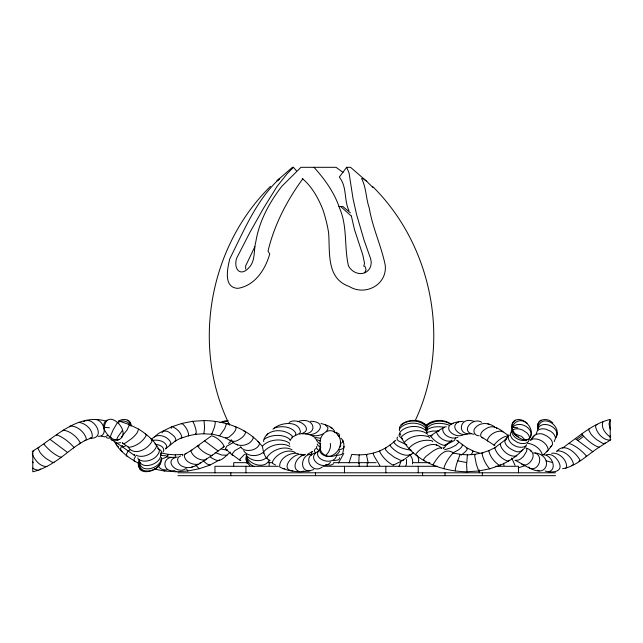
<?xml version="1.0" encoding="UTF-8"?>
<svg xmlns="http://www.w3.org/2000/svg" width="643" height="643" viewBox="0 0 643 643"><rect width="100%" height="100%" fill="white"/><g stroke="black" fill="none" stroke-linecap="round" stroke-linejoin="round"><path stroke-width="0.96" d="M61.061 457.004L61.061 457.462C52.429 463.571 43.234 469.422 32.785 471.769L32.785 451.048C54.92 437.851 77.039 413.152 105.524 420.964M598.963 446.893L598.963 447.351C587.405 454.73 576.522 466.408 562.585 468.723M139.652 462.357C140.664 474.566 162.285 467.758 161.417 457.382M139.483 464.125C140.19 476.961 162.398 469.872 161.248 459.118M504.739 440.592L508.999 435.11L504.739 440.592C504.771 445.872 510.389 449.047 514.665 450.944C520.034 453.902 524.366 449.312 526.641 444.739M212.262 454.906L212.254 455.453C203.501 459.994 193.72 471.046 182.917 466.577C178.424 465.307 174.808 457.945 180.643 455.911M446.274 426.727L444.635 427.04L436.951 431.525L430.746 435.769L430.738 436.316C434.057 440.76 439.241 444.2 444.626 445.559L451.635 440.881L452.013 440.085M445.125 445.342L445.141 444.795M499.603 465.484C494.539 462.285 489.878 456.602 488.793 450.679L489.283 450.502L482.234 452.881L474.928 454.32L467.389 454.89L466.609 464.752L467.011 471.769L478.649 471.014L489.653 468.843L500.093 465.307C508.283 461.497 516.707 456.996 522.438 449.867M139.193 459.657C140.415 471.64 164.23 463.322 160.228 452.897M56.455 435.166L56.471 434.732C63.207 437.136 69.283 442.143 74.058 447.472L61.061 457.462C54.438 454.955 48.595 449.738 44.037 444.329L44.624 443.871M568.942 443.75L568.951 443.308C581.794 434.121 594.421 423.086 610.215 419.453L610.215 440.174L598.963 447.351C592.348 444.843 586.496 439.627 581.939 434.218L582.526 433.76M138.132 464.109L139.081 460.058M175.073 457.808L175.435 454.794L182.893 454.416M467.18 471.673L467.011 471.769C443.614 471.472 418.641 462.783 404.576 443.18L404.648 441.974C410.411 435.785 421.133 433.961 428.945 436.902L429.725 437.931M455.525 437.931L454.529 440.447L447.528 444.048M162.108 432.835L162.711 431.228L171.544 426.872L181.977 423.399C185.546 426.245 188.624 431.099 188.656 435.705L181.004 438.229M320.527 445.052C317.578 456.715 335.212 460.782 339.689 450.936M478.898 470.258L478.649 471.014L476.302 464.125L474.767 456.249L474.727 454.416L475.249 454.786M334.256 432.361L334.392 430.874C331.804 426.422 325.728 424.798 320.961 423.488M508.203 436.38C507.866 444.209 519.375 449.971 525.845 446.001M412.444 463.925C413.224 460.621 412.123 456.98 409.607 454.697M182.644 454.328L182.684 455.815M187.844 470.523L187.78 471.006L175.989 471.769L164.351 471.014L154.264 469.028M320.576 447.215C316.919 453.042 325.647 457.768 330.631 456.064C338.226 453.62 342.759 444.675 339.375 437.232C331.29 423.207 316.967 434.178 320.511 447.062M199.282 468.273L199.209 468.747L187.78 471.006L186.599 469.085M500.093 465.307L500.198 464.624M395.791 440.415L390.373 444.747L385.398 448.115L379.651 450.952L379.563 451.523C382.481 457.165 387.375 462.132 392.986 465.122L393.637 464.463M536.117 434.041L537.339 430.802L538.85 429.677A9.123 5.835 18.8 0 1 545.642 429.138L550.496 431.164L552.522 432.739A11.662 7.467 18.8 0 1 555.456 438.365L554.234 441.604M418.553 462.606L418.681 459.263L418.111 457.398L417.162 455.574L415.515 454.545C420.506 447.415 433.792 439.957 441.307 447.962L441.596 448.541M339.343 436.734L339.6 435.351L338.99 434.017L336.136 432.209M537.894 427.836C541.575 412.38 562.794 425.875 555.89 437.626C561.853 426.96 539.501 418.119 537.427 430.585M340.886 438.124C345.355 441.709 343.941 448.701 342.615 453.54L341.425 454.545L336.787 455.549M349.036 462.968L351.729 454.456L359.308 454.947L359.485 455.525M119.019 439.314C113.088 442.071 106.344 434.395 104.279 429.339C104.946 403.772 135.866 434.146 117.018 440.487L116.648 439.523L117.999 436.653L122.355 430.585M342.936 440.672L342.631 441.974L341.449 443.18M316.838 446.258L316.525 447.512L317.112 448.927L318.558 450.405M344.093 446.459L343.78 447.713L342.566 448.798L338.748 450.004M366.976 455.043L366.373 454.472L359.132 454.939L358.794 463.603M195.488 433.896C197.763 433.294 194.299 423.544 192.667 421.294L181.559 423.488L181.374 423.994M400.718 462.14L399.022 466.456M110.178 436.951L113.039 430.087L117.54 422.379M118.714 423.158L119.14 421.149L118.344 421.398C122.765 417.757 131.268 419.156 131.164 425.939M209.964 464.664L209.811 465.17L199.209 468.747L195.994 465.508M247.105 458.129L246.534 460.018L247.354 463.603M269.063 465.572L269.369 461.811M122.516 445.679L122.483 446.909L134.861 455.718M246.655 457.583L246.06 459.448L246.824 462.968M405.837 465.797L406.521 463.707L406.505 459.472M509.152 460.203L508.187 461.248C502.223 459.48 496.854 454.191 494.869 448.308L495.118 447.56L506.555 438.88M269.023 460.412C265.085 469.036 250.264 464.921 246.944 457.398M403.153 459.761L402.936 460.388L393.548 465.034M246.494 455.927L245.891 457.695L246.647 461.055M339.97 447.126L340.79 445.406L340.348 442.103M139.764 462.534C134.966 477.307 159.544 472.083 160.718 461.803M139.258 461.915L138.333 466.191L140.351 469.511M163.193 451.852L163.788 450.405C163.885 446.234 158.877 444.659 155.461 444.353M415.282 420.466C451.571 343.394 432.932 245.939 372.466 186.333M167.325 455.799L168.072 454.32L175.611 454.89M338.395 463.073L343.764 453.5M530.089 437.626C535.402 427.82 516.916 418.915 511.997 428.632C509.127 438.51 527.429 445.752 530.925 435.681C534.341 425.859 518.234 412.605 512.214 423.689C510.47 431.831 520.115 442.199 528.216 439.314M160.967 455.638L161.706 452.31A5.297 3.392 18.8 0 0 157.615 448.541M364.621 272.833L366.084 269.706L365.023 266.427L363.745 266.162L364.557 263.397L362.805 254.925L354.59 229.905L351.335 215.968M206.435 458.901L206.049 459.697C200.351 461.361 192.731 456.723 190.987 451.137L191.365 450.341L211.619 435.777C216.86 437.2 221.939 441.572 224.23 446.491L211.748 455.662C206.371 454.312 201.187 450.872 197.859 446.419L197.875 445.88L199.33 445.792M62.821 430.81L63.135 430.159C70.208 430.955 77.248 436.822 80.399 443.131L73.439 447.906M562.601 448.091L568.951 443.308C575.694 445.72 581.77 450.727 586.545 456.056L585.918 456.482M336.466 456.072C332.994 466.714 310.601 459.006 319.748 449.336M500.696 443.774L500.262 444.651C501.87 450.96 509.586 457.286 516.176 456.024L516.61 455.148M219.472 459.97L209.811 465.17L206.716 463.78L203.22 460.822M425.803 429.524L426.655 427.844L426.606 426.108C421.133 418.392 407.67 418.995 400.927 424.822M390.373 444.747L390.004 445.478C394.529 451.627 406.898 459.448 413.562 452.559M411.182 454.32L402.936 460.388L400.774 460.38L394.521 457.406L388.067 452.584L385.575 449.746L385.398 448.115L386.21 447.906M134.572 454.32L134.266 455.582M254.837 246.767L245.626 265.945L245.706 269.136M426.293 430.119L427.169 428.455L427.145 426.759L424.436 423.673M290.049 439.788L291.592 438.655L292.308 437.361L292.163 435.986C284.728 428.399 266.974 428.198 263.582 440.383L263.767 441.685M266.933 435.046L267.649 433.744M426.542 428.833C431.389 421.808 442.48 422.507 449.602 425.401M426.47 431.927L427.354 430.36L427.33 428.736L426.405 427.177M530.539 440.592C532.806 434.459 539.485 431.855 545.103 435.126C548.688 436.902 553.237 440.182 552.441 444.739L547.611 450.92L543.383 454.746M394.489 441.018L393.95 441.902L394.215 443.011C398.395 447.785 405.162 449.304 411.19 450.229L409.189 448.798L409.358 447.713C414.896 441.974 424.364 438.904 432.152 440.809L432.787 441.653M511.539 430.802L510.317 434.041A11.662 7.467 18.8 0 0 513.243 439.667L517.615 442.464L520.123 443.268A9.123 5.835 18.8 0 0 526.922 442.722L528.433 441.604L529.655 438.365A11.662 7.467 18.8 0 0 526.721 432.739L522.349 429.942L519.841 429.138A9.123 5.835 18.8 0 0 513.05 429.685M534.799 435.11L531.118 439.892M399.882 433.374L399.086 434.628L399.182 435.986L401.955 438.655M397.663 437.144L396.98 438.204L397.157 439.426L398.178 440.728L406.947 444.988M135.552 456.426L134.09 459.046L134.098 460.951L138.502 463.129M121.889 445.768L120.538 448.501L121.189 450.92L126.824 456.024L134.813 461.248M164.672 470.539L164.351 471.014L164.102 470.258M128.367 450.735L126.518 453.918L126.824 456.024L127.788 456.482M32.15 451.908L33.862 450.735M610.85 439.314L610.231 440.166C603.11 440.463 595.997 432.522 595.474 425.618L597.186 424.436M471.102 454.722L472.693 452.278L472.878 450.815L467.107 447.962L456.562 440.27M192.249 449.867L185.112 454.022L184.372 455.027C184.043 461.505 192.723 465.387 198.365 464.182M199.595 463.499L200.335 462.494M443.405 427.724L442.665 428.728C442.376 435.464 452.246 440.125 457.888 437.2M69.492 426.888L70.095 426.068C77.264 425.634 85.286 432.554 86.443 439.571L79.193 443.959M556.557 451.651C564.2 441.653 576.136 452.945 580.179 460.412L578.973 461.248M372.908 187.515L366.703 181.326L350.548 167.309L346.657 167.309L339.303 177.09C347.252 186.872 343.804 200.013 348.972 210.623M443.365 448.758L447.295 443.967M270.534 186.333C208.645 247.161 191.148 347.164 229.623 425.087M326.25 431.758L327.85 429.114L327.793 427.531L325.519 424.878M39.456 469.824L40.356 468.843M603.544 421.398L602.644 422.379C601.084 428.15 605.682 433.872 610.215 436.951M84.699 440.72L91.314 437.915L92.19 436.975C93.131 429.797 85.471 423.03 78.679 422.379M565.671 468.417L566.547 467.477C567.472 460.187 558.944 451.957 551.686 453.307M154.545 437.063C158.62 432.771 164.817 428.367 170.21 433.093C172.629 434.885 176.086 437.119 175.901 440.519L165.396 448.959L166.858 446.676C165.404 440.6 157.029 439.354 151.772 440.535M169.897 444.876L170.925 442.987C168.313 436.034 156.313 432.192 151.7 439.523M277.623 180.675L279.721 178.505C256.284 200.021 243.922 230.805 229.816 258.743C227.542 268.123 222.976 287.614 237.854 288.361C255.006 285.524 265.213 269.73 269.747 253.977L268.035 251.075C274.207 225.098 286.931 200.311 302.829 178.826L302.282 178.505C311.919 186.542 318.108 197.811 322.762 209.296A194.556 161.891 11.4 0 1 328.557 232.38L328.573 232.493C330.205 251.823 325.872 278.411 349.189 286.456C365.063 296.415 387.383 284.841 385.229 265.221C381.355 245.915 372.482 227.759 369.307 208.195C365.883 198.486 366.381 187.676 361.583 178.505L363.464 178.786L366.703 181.326M296.6 171.07L293.441 167.309L287.252 173.626L277.125 186.333L263.55 208.195L249.87 232.461L236.383 258.743L235.844 262.143A14.001 8.142 -68.7 0 0 248.592 268.067C255.882 260.986 253.334 250.545 255.874 241.535C259.185 221.232 269.248 202.658 281.666 186.494L300.964 167.309L336.024 167.309L343.073 172.453M330.502 462.164C323.566 471.849 305.152 458.17 318.084 451.314M266.716 457.446C261.074 462.936 249.492 461.119 245.739 454.231M263.517 452.021C258.406 456.9 247.499 457.085 243.633 450.655M610.215 420.128L609.001 423.801L610.215 429.339M210.51 457.221A20.857 5.176 41.4 0 0 216.876 460.396C222.277 461.296 226.344 454.89 230.443 452.125M83.678 421.687C93.267 414.872 107.542 438.831 89.964 438.341L91.314 437.915M426.727 424.822C433.294 419.083 444.675 419.003 451.45 424.452M426.172 425.497L429.46 423.158M276.924 180.787L292.452 167.309L293.441 167.309M427.257 425.465C433.72 419.967 444.554 419.823 451.418 424.637M325.229 455.774C328.79 452.921 331.314 448.01 330.301 443.421M244.645 454.28L240.249 458.756L239.847 459.761L240.876 460.597M333.717 463.707L330.719 465.17L325.551 464.712M307.322 454.432L312.739 451.322L311.574 452.278L311.542 455.276M32.785 453.596L32.263 454.022C34.545 459.817 40.139 466.995 46.915 466.456M610.215 437.626L610.737 437.2L610.215 435.681M461.361 455.083L464.704 452.31A5.297 1.318 -41.4 0 0 467.397 448.541L466.223 447.825M264.297 439.097C271.555 434.443 283.209 433.712 290.009 439.426L290.194 440.728M128.254 451.161L130.384 449.57M427.531 429.572C432.337 426.196 438.759 426.43 444.321 427.274M576.49 439.539L582.518 435.11M577.896 440.592L583.635 436.38M272.929 429.202C279.424 422.491 298.858 419.775 300.45 432.016L299.566 433.414L295.86 435.351M161.216 459.215L166.81 456.996L171.231 457.326M107.944 435.407L104.785 436.894L101.248 436.147M550.271 446.893L551.646 446.001M322.304 467.035C311.485 475.081 301.623 455.541 315.649 453.05M531.166 439.539C537.765 436.878 547.49 442.802 548.238 449.867L546.421 451.579M313.768 469.559C303.07 473.087 289.655 472.267 279.737 467.027C278.612 458.419 290.676 451.555 298.392 453.661M185.112 454.022L186.341 453.339M451.635 440.881C445.937 442.537 438.309 437.907 436.565 432.313L436.951 431.525L439.153 430.923M191.357 467.34L192.892 466.521M463.209 421.302C457.929 421.8 446.033 422.684 449.192 430.448C452.166 435.038 459.03 437.417 463.9 434.491M125.481 445.961L122.483 446.909L110.58 439.016M515.22 420.128C512.206 421.993 511.161 426.164 512.575 429.339M541.02 420.128C538.135 421.695 537.106 425.312 537.966 428.359C535.434 418.947 547.989 416.801 552.811 423.158M185.956 468.49C177.355 475.298 162.446 460.042 177.227 456.988M458.845 421.84C448.444 426.164 460.42 437.947 467.871 433.744M488.793 450.679L495.833 447.263M452.993 452.841C456.45 450.928 461.135 449.248 462.558 445.261L462.1 444.57M219.978 422.58L224.704 420.972L228.088 420.57M240.996 447.11L234.888 450.606L231.818 454.32L240.064 460.388M323.003 433.993C318.51 436.075 312.964 436.573 308.447 434.314M106.923 420.128C103.724 421.848 102.759 426.18 104.279 429.339M430.746 435.769L432.209 435.681M233.698 442.368L226.778 446.186L225.46 448.557L232.187 455.059L233.256 455.437M128.311 424.766L129.13 424.436L138.004 428.825A9.123 2.267 -41.4 0 1 138.615 429.138C147.143 434.403 155.309 441.211 159.432 450.574C158.106 458.917 145.326 464.085 138.422 459.351L137.795 457.937M489.958 468.723L489.653 468.843C485.803 464.487 482.925 458.724 481.928 452.993L482.797 453.307M120.691 442.681L116.922 443.107A20.857 5.779 -40.8 0 1 116.327 442.392M274.457 428.093C281.345 425.513 291.44 426.317 295.74 432.916L295.772 434.387L295 435.721L292.035 437.385M289.085 422.507C297.822 416.19 316.525 430.625 299.525 434.154M455.469 470.909L455.26 469.511L456.538 464.101L460.107 454.416L467.565 454.794M298.071 421.519L299.606 420.972M427.306 432.313L432.586 431.043L438.438 431.099M518.162 467.927L525.403 465.484L524.567 465.154M174.398 441.492L181.993 437.505C181.061 432.675 176.817 428.286 172.211 426.703L171.544 426.872L171.263 428.318M115.965 439.9L112.838 440.423L111.561 439.949M546.446 454.786C552.425 452.929 557.819 458.981 559.667 464.125C562.561 472.581 550.553 472.886 545.168 471.006M548.897 471.769C558.003 468.787 551.107 454.062 543.038 454.794M557.159 450.831C564.329 450.397 572.35 457.318 573.508 464.334L571.764 465.484M111.247 437.77L107.895 438.188L106.344 437.594M227.027 455.228L221.851 455.051L215.124 452.511M303.576 454.802L305.361 454.328M221.055 422.507L227.485 421.302M304.943 454.947C297.315 455.236 290.017 468.843 299.598 471.624M301.671 471.608L303.858 471.03M444.586 449.754L450.695 447.906L455.75 445.342L458.411 442.746L458.588 441.653L457.953 440.809M203.638 420.626L203.863 420.57C225.548 420.803 248.439 428.744 262.175 446.21M195.866 434.282L203.887 433.728L204.595 427.844L204.072 420.972L203.863 420.57L192.402 421.35M451.643 423.882L453.548 423.448M228.386 443.316L230.13 442.448L230.258 440.117M188.656 435.705L188.238 435.785L196.131 434.226M214.818 421.35L215.301 422.507L214.593 426.759L211.708 434.234L203.67 433.784M300.45 420.835C315.303 417.637 318.237 435.319 301.84 433.728M380.214 450.864L373.261 453.114L366.373 454.472L368.206 462.992M444.192 468.691L443.791 468.747C445.165 462.912 448.999 457.438 453.066 453.034L460.356 454.328L460.42 454.802M103.724 427.257L109.423 427.788M512.021 427.257L517.719 427.788M225.589 423.641L229.037 423.44M428.085 435.697L431.501 435.616M120.86 421.149C124.332 420.538 128.592 421.647 130.159 425.087M333.564 460.685L338.017 459.97A5.297 3.328 20.9 0 0 339.52 457.72M373.623 453.09L373.237 453.661L374.146 456.152L379.868 465.685M161.618 455.517L165.757 455.766L167.357 456.506M225.468 423.448L226.175 423.841L226.159 424.645L224.656 428.736L220.051 435.311L218.893 435.753L211.25 433.888M167.059 469.872C163.844 470.226 159.938 469.31 158.459 466.127M471.006 433.728C456.819 435.777 459.158 417.283 472.227 420.835M174.309 457.438C161.554 455.823 161.875 472.79 174.583 470.596M527.453 443.316C533.859 443.815 540.884 448.774 542.411 455.148M311.839 454.464C301.262 453.138 298.4 472.187 310.336 470.861M292.943 470.853C278.089 469.824 295.057 450.301 303.367 455.019M338.901 206.54L342.872 206.54L350.403 212.865M247.579 462.663L233.722 462.663L233.722 466.288M268.629 462.663L272.608 462.663M333.621 462.663L376.115 462.663M413.336 462.663L429.886 462.663M278.451 466.288L214.947 466.288L214.947 472.798M323.124 466.288L437.256 466.288M495.817 466.288L518.499 466.288L518.499 472.798M177.934 472.798L555.544 472.798M177.934 475.691L555.544 475.691M223.209 446.861L223.933 446.869M282.599 468.61L284.809 468.634M310.489 421.294C329.288 421.326 317.771 438.478 305.152 433.736M472.251 450.799L479.268 452.969L479.34 453.452M433.808 465.186L433.036 464.664C437.136 458.154 444.458 446.427 453.468 452.969L453.54 453.452M533.441 452.969C540.642 452.439 548.358 458.499 546.116 466.191C540.932 478.898 522.084 462.727 515.019 460.396L518.797 459.97A5.297 1.471 -40.8 0 0 523.595 456.2L526.609 451.29A20.857 5.779 -40.8 0 0 526.078 448.115C532.452 449.658 535.346 455.437 531.263 460.709C529.366 463.716 524.431 467.188 521.393 463.78M531.407 468.691C539.63 469.816 543.263 455.469 535.105 453.034M300.675 454.826L302.057 454.89M98.138 436.332C108.659 436.742 103.885 420.385 95.928 419.549M320.592 438.229L315.062 437.505L311.566 435.432M38.154 470.242L34.698 469.334L32.785 468.064M235.201 426.727L236.343 427.274L235.346 430.545L233.128 433.511L228.932 437.2L225.894 438.116L218.893 435.753M494.234 445.47L494.137 444.988C497.569 440.495 503.091 436.356 508.734 435.641C502.223 431.766 494.821 423.303 486.671 428.318C483.809 429.91 479.742 432.683 480.771 436.468L494.829 445.615M441.307 447.962L439.008 448.115A20.857 5.176 -41.4 0 0 432.635 451.29L426.229 456.2A5.297 1.318 -41.4 0 0 423.528 459.97L424.701 460.685M227.148 450.245L221.128 448.959M494.652 426.92C489.026 422.652 480.506 421.937 475.539 427.531C471.986 430.609 474.638 436.179 479.204 435.785M473.907 434.282C459.271 432.144 472.637 416.568 481.591 422.218M457.76 460.862L466.657 462.534M514.44 433.76L521.626 436.388L525.99 440.865M161.674 453.058L168.072 454.32L168.321 455.075M243.681 430.923L245.377 431.734L245.538 432.618C244.613 436.171 241.189 438.357 238.191 440.085C233.948 443.051 229.053 440.334 225.5 437.658M320.375 440.953L316.42 439.563L314.998 438.381M546.164 460.862L552.65 462.534M275.526 465.034L272.68 463.45L272.367 462.076C275.55 454.304 287.654 448.075 295.258 452.535M231.432 439.788L231.593 440.672C236.937 448.356 250.336 446.178 253.342 437.907L252.996 436.894M118.891 420.98L129.532 424.653L126.928 430.183L121.23 437.2L121.792 437.626M270.132 460.388C264.49 458.62 263.18 451.314 262.424 446.186C268.436 439.314 281.763 437.939 289.294 443.011L289.487 444.273M530.162 450.799L531.44 451.273M537.476 470.258L539.236 470.909M472.983 420.972L474.325 421.519M330.229 427.418L332.31 428.318M487.595 423.737L489.202 424.468M481.591 437.401L482.901 438.004M225.998 449.441L227.3 450.036M320.785 444.048L318.566 442.987L316.517 440.447M127.78 420.128L129.661 421.832L131.076 426.044M141.01 469.848L142.328 470.523M254.009 466.633C250.641 464.969 247.177 461.979 247.137 457.929M527.011 423.158C515.855 414.51 505.068 431.244 518.475 436.951M320.801 447.496L317.827 445.342L317.224 444M175.989 471.769L175.635 471.006M122.379 451.579C118.842 449.272 116.68 445.237 114.542 441.661M145.294 433.76L146.323 435.126C143.196 441.564 135.938 446.523 128.841 447.351L122.676 443.268L122.612 442.464M150.92 438.864L152.311 440.551C148.895 448.75 134.266 457.028 128.013 446.885M117.155 446.001L118.529 446.893M154.931 443.75L156.643 445.824C154.497 453.46 143.116 458.805 135.978 455.196M575.292 438.647L592.902 451.812M204.627 440.913L218.21 451.073M50.098 439.41L67.708 452.576M528.546 467.011L529.864 468.096M236.833 444.217L237.725 444.972M257.867 441.371L259.571 443.557C257.98 450.735 244.517 453.082 240.554 446.901M351.142 215.903L340.661 206.54M292.018 449.746C284.19 445.302 271.547 449.939 266.99 457.446L267.223 458.756M289.993 446.515C282.156 441.845 269.087 444.843 263.582 452.021L263.783 453.283M338.025 435.255L338.668 435.954M495.962 427.523L496.774 428.463M249.838 465.797L248.182 463.707L246.992 459.472M313.985 167.309C324.9 179.381 334.537 192.755 339.665 208.42C347.638 226.73 344.053 247.145 348.466 265.897A13.109 11.574 51.1 0 0 360.538 273.572A13.109 11.574 51.1 0 0 370.802 265.897L371.252 262.352L370.641 258.743L364.147 240.41L356.543 214.384L353.023 198.599L349.045 172.959L346.657 167.309M427.603 434.314C420.86 428.359 407.405 430.103 401.57 436.734L401.578 438.084L404.576 443.18M401.578 438.084L402.47 439.306M426.373 431.067C420.016 424.372 405.604 425.111 399.906 432.361L399.97 433.856L400.935 435.255M436.3 444.57L436.758 445.261M502.939 432.088L502.472 431.357C496.661 430.135 488.937 434.564 487.322 440.318L487.788 441.05M511.691 458.041L515.043 465.363M32.785 461.883L33.211 462.823M443.075 447.448L443.34 448.557M503.582 463.386L504.032 465.524M116.182 443.188L116.359 444.739M246.39 454.778L246.566 456.618M138.615 429.138L137.192 432.739A11.662 2.893 -41.4 0 1 131.936 438.365L125.924 442.722A9.123 2.267 -41.4 0 1 122.676 443.268M426.012 430.071L425.923 428.455C419.951 421.189 404.833 421.358 399.351 429.114L399.44 430.738M426.164 428.431L426.092 426.727C420.393 419.059 404.841 419.083 399.536 427.153L399.616 428.857M426.775 432.008L426.815 433.511M482.346 472.798L482.346 475.691M479.308 470.009L479.308 472.798M445.004 472.798L445.004 475.691M422.588 472.798L422.588 475.691M418.231 466.288L418.231 472.798M385.856 466.288L385.856 472.798M367.225 462.663L367.225 466.288M359.164 462.663L359.164 466.288M344.455 466.288L344.455 472.798M315.456 472.798L315.456 475.691M245.939 466.288L245.939 472.798M230.845 472.798L230.845 475.691M314.99 452.31A5.297 3.328 20.9 0 1 315.97 448.541M54.125 462.213A9.123 2.524 40.8 0 1 51.93 462.084L46.063 458.483A11.662 3.231 40.8 0 1 40.268 452.857L37.953 448.501A9.123 2.524 40.8 0 1 39.119 447.641M589.735 428.825A9.123 2.524 40.8 0 0 588.562 429.685L590.885 434.041A11.662 3.231 40.8 0 0 596.672 439.667L602.539 443.268A9.123 2.524 40.8 0 0 605.047 442.722"/></g></svg>
